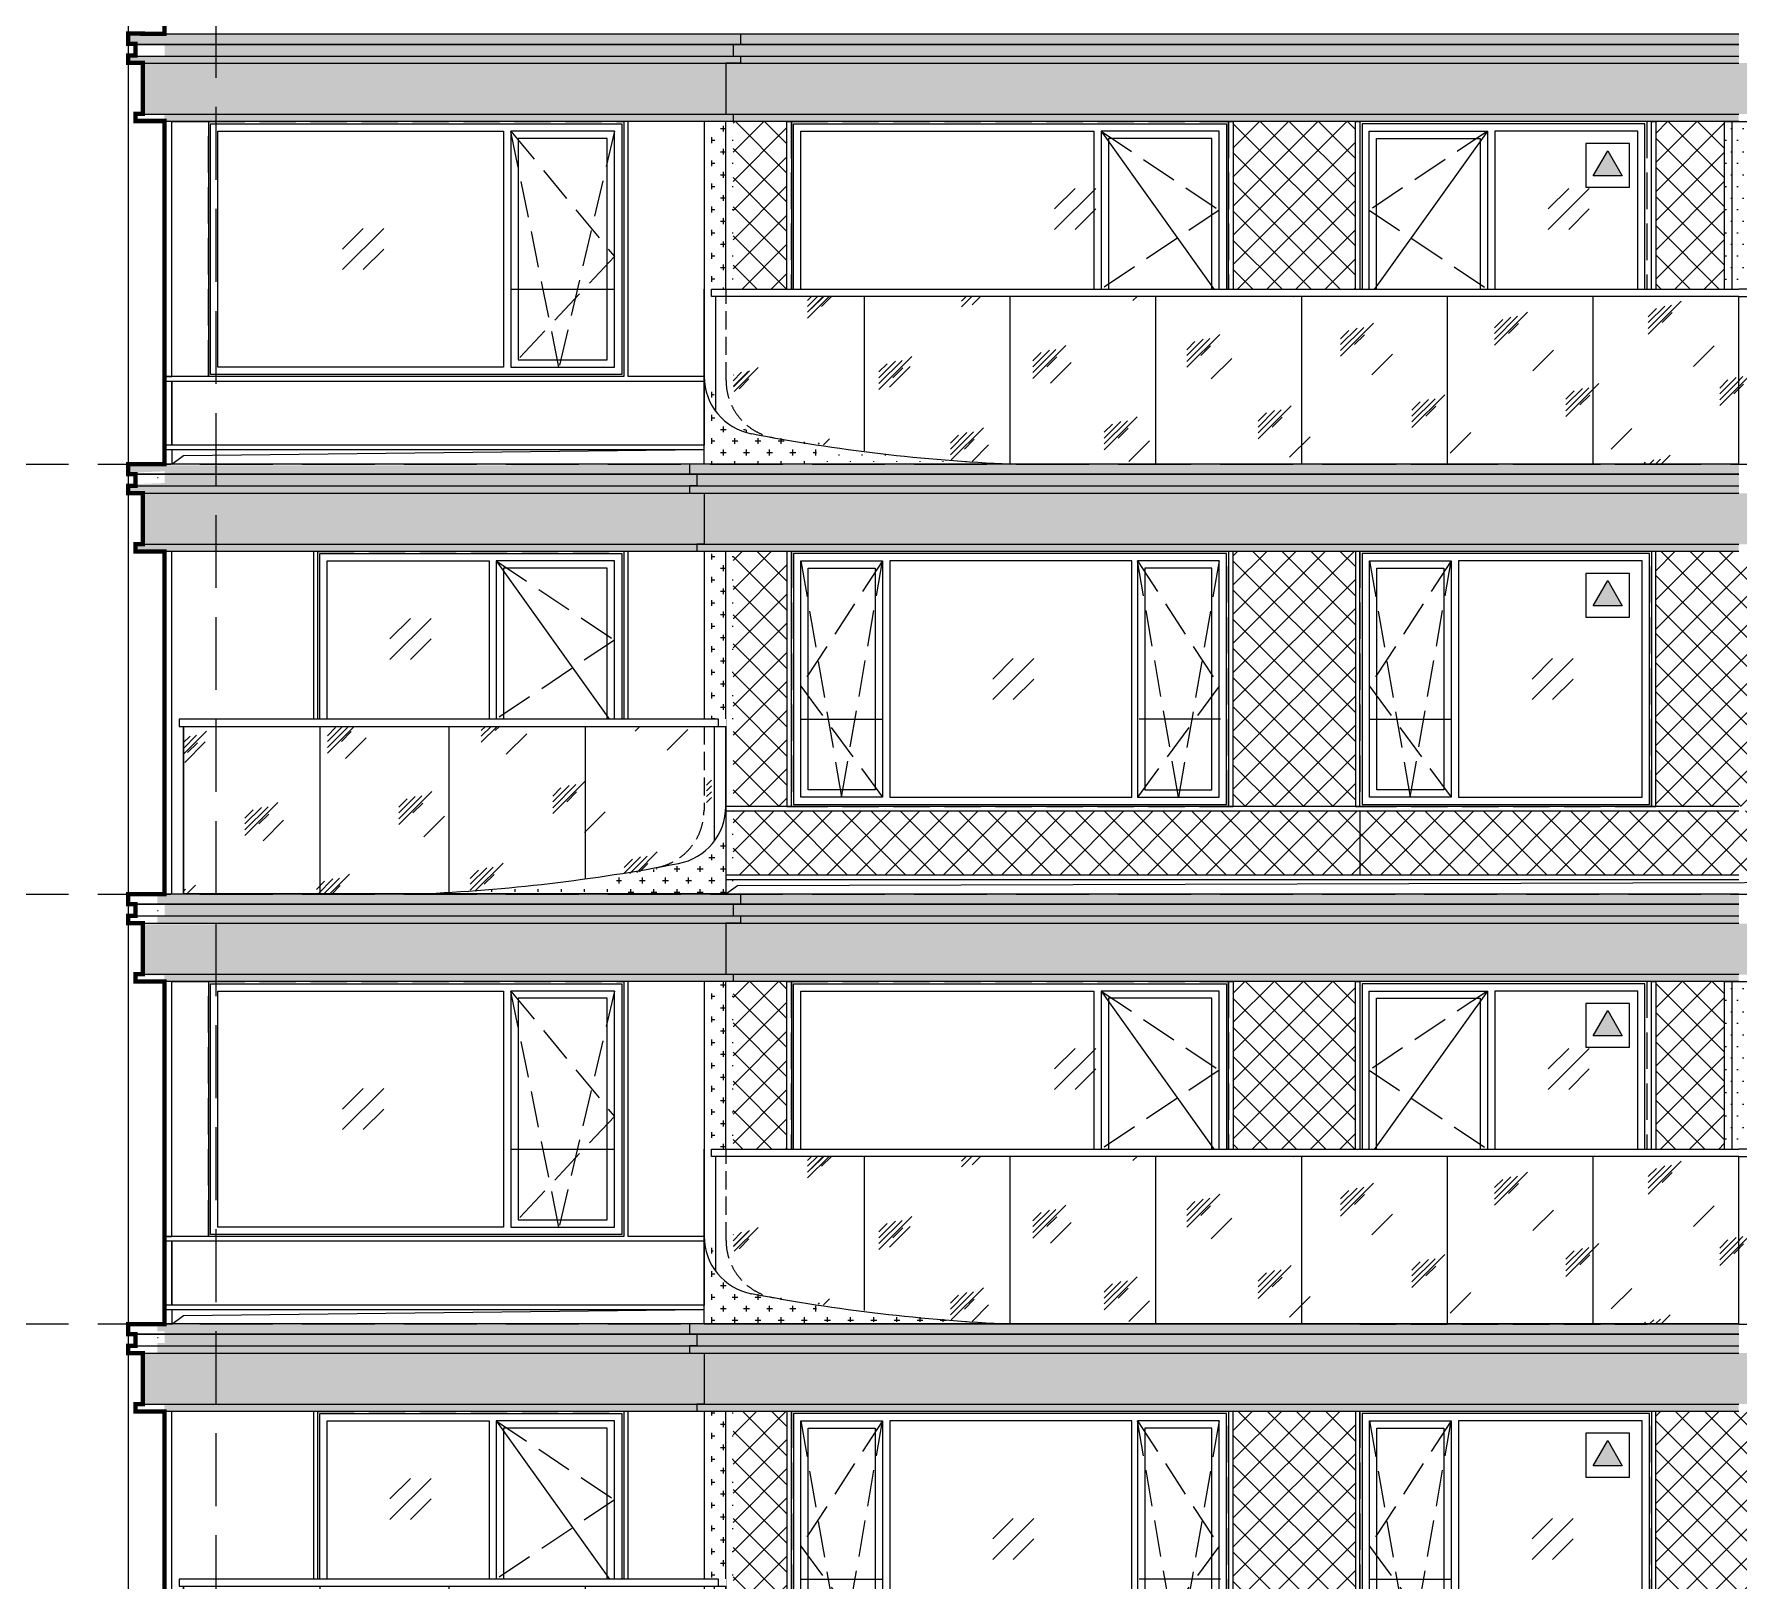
# Model space of a CAD drawing. Extents: x 646072 to 1012572, y -46617 to 16093.
# Drawn here: x 661474 to 673169, y -25515 to -14902 of the extents above; entities that cross this region are included whole.
import ezdxf

# ---------------------------------------------------------------- set-up
doc = ezdxf.new("R2010")
doc.units = 0
doc.header["$LTSCALE"] = 1000
doc.header["$MEASUREMENT"] = 0
for name, pattern in [('3#楼-HZS$0$3#楼-HZS$0$__DASH', [0.35, 0.25, -0.1]), ('3#楼-HZS$0$3#楼-HZS$0$DASH', [0.35, 0.25, -0.1]), ('3#楼-HZS$0$DASH', [0.35, 0.25, -0.1]), ('3#楼-HZS$0$DOTE', [2.42, 2, -0.2, 0.02, -0.2])]:
    doc.linetypes.add(name, pattern=pattern)
for name, color, linetype in [('3#楼-HZS$0$3#楼-HZS$0$00-立面灰色金属看线', 252, 'Continuous'), ('3#楼-HZS$0$3#楼-HZS$0$00-立面米色看线', 31, 'Continuous'), ('3#楼-HZS$0$3#楼-HZS$0$00-立面银灰色线脚', 254, 'Continuous'), ('3#楼-HZS$0$3#楼-HZS$0$A-ANNO-SYMB', 3, 'Continuous'), ('3#楼-HZS$0$3#楼-HZS$0$DOTE', 1, '3#楼-HZS$0$DOTE'), ('3#楼-HZS$0$3#楼-HZS$0$ELEV-WIND', 4, 'Continuous'), ('3#楼-HZS$0$3#楼-HZS$0$RAIL', 163, 'Continuous'), ('3#楼-HZS$0$3#楼-HZS$0$WINDOW', 4, 'Continuous'), ('3#楼-HZS$0$3#楼-HZS$0$填充-浅黄色铝板', 30, 'Continuous'), ('3#楼-HZS$0$3#楼-HZS$0$填充-玻璃', 150, 'Continuous'), ('3#楼-HZS$0$3#楼-HZS$0$填充-背板玻璃', 151, 'Continuous'), ('3#楼-HZS$0$3#楼-HZS$0$填充-银白色铝板', 115, 'Continuous'), ('3#楼-HZS$0$3#楼-HZS$0$轮廓', 255, 'Continuous')]:
    doc.layers.add(name, color=color, linetype=linetype)
pattern_1 = [(0, (-5409.44, -58333.215), (79.375, 79.375), [39.6875, -119.0625]), (90, (-5389.6, -58353.06), (-79.375, 79.375), [39.6875, -119.0625])]
pattern_2 = [(45, (-5318.23, -99899.73), (-100.0001, 100.0001), []), (135, (-5318.23, -99899.73), (-100.0001, -100.0001), [])]

# ---------------------------------------------------------------- blocks, each defined once
blk = doc.blocks.new('3#楼-HZS$0$3#楼-HZS$0$adf6h1d+f0j')
at = {"layer": '3#楼-HZS$0$3#楼-HZS$0$ELEV-WIND', "color": 8, "linetype": '3#楼-HZS$0$3#楼-HZS$0$__DASH'}
blk.add_lwpolyline([(61279, -24578), (63250, -24578), (63250, -26928), (61279, -26928)], close=True, dxfattribs=at)
at = {"layer": '3#楼-HZS$0$3#楼-HZS$0$ELEV-WIND'}
for points in [[(61294, -24593), (63235, -24593), (63235, -26913), (61294, -26913)], [(61344, -24643), (62325, -24643), (62325, -26863), (61344, -26863)], [(63185, -24643), (62375, -24643), (62375, -26863), (63185, -26863)], [(63135, -24693), (62425, -24693), (62425, -26813), (63135, -26813)]]:
    blk.add_lwpolyline(points, close=True, dxfattribs=at)
at = {"layer": '3#楼-HZS$0$3#楼-HZS$0$ELEV-WIND', "color": 8}
blk.add_lwpolyline([(62375, -24643), (63185, -25778), (62375, -26863)], dxfattribs=at)
at = {"layer": '3#楼-HZS$0$3#楼-HZS$0$ELEV-WIND', "color": 8, "linetype": '3#楼-HZS$0$DASH'}
blk.add_lwpolyline([(62375, -24643), (63185, -25186), (62375, -25728)], dxfattribs=at)
blk = doc.blocks.new('3#楼-HZS$0$3#楼-HZS$0$asde5f0s4d+9hj0')
at = {"layer": '3#楼-HZS$0$3#楼-HZS$0$ELEV-WIND', "color": 8, "linetype": '3#楼-HZS$0$3#楼-HZS$0$__DASH'}
blk.add_lwpolyline([(63250, -24578), (60250, -24578), (60250, -26928), (63250, -26928)], close=True, dxfattribs=at)
at = {"layer": '3#楼-HZS$0$3#楼-HZS$0$ELEV-WIND'}
for points in [[(63235, -24593), (60265, -24593), (60265, -26913), (63235, -26913)], [(60315, -24643), (61125, -24643), (61125, -26863), (60315, -26863)], [(63185, -24643), (61175, -24643), (61175, -26863), (63185, -26863)], [(60365, -24693), (61075, -24693), (61075, -26813), (60365, -26813)]]:
    blk.add_lwpolyline(points, close=True, dxfattribs=at)
at = {"layer": '3#楼-HZS$0$3#楼-HZS$0$ELEV-WIND', "color": 8}
blk.add_lwpolyline([(61125, -24643), (60315, -25778), (61125, -26863)], dxfattribs=at)
at = {"layer": '3#楼-HZS$0$3#楼-HZS$0$ELEV-WIND', "color": 8, "linetype": '3#楼-HZS$0$DASH'}
blk.add_lwpolyline([(61125, -24643), (60315, -25186), (61125, -25728)], dxfattribs=at)
blk = doc.blocks.new('3#楼-HZS$0$3#楼-HZS$0$dfg56h4f+g9h0k7')
at = {"layer": '3#楼-HZS$0$3#楼-HZS$0$RAIL'}
blk.add_lwpolyline([(426648, -363620), (419599, -363620), (419599, -363570), (426648, -363570)], dxfattribs=at)
at = {"layer": '3#楼-HZS$0$3#楼-HZS$0$WINDOW'}
for points in [[(419629, -364409), (419629, -363620)], [(420648, -364678), (420648, -363620)], [(421648, -364770), (421648, -363620)], [(422648, -364770), (422648, -363620)], [(423648, -364770), (423648, -363620)], [(424648, -364770), (424648, -363620)], [(425648, -364770), (425648, -363620)], [(426648, -364770), (426648, -363620)]]:
    blk.add_lwpolyline(points, dxfattribs=at)
blk = doc.blocks.new('3#楼-HZS$0$3#楼-HZS$0$tregfdgdg')
blk.add_wipeout([(55551, -25728), (62651, -25728), (62651, -26928), (55551, -26928)]).dxf.layer = '3#楼-HZS$0$3#楼-HZS$0$RAIL'
at = {"layer": '3#楼-HZS$0$3#楼-HZS$0$00-立面米色看线'}
blk.add_line((55551, -25728), (55551, -26327), dxfattribs=at)
at = {"layer": '3#楼-HZS$0$3#楼-HZS$0$00-立面米色看线', "linetype": '3#楼-HZS$0$3#楼-HZS$0$__DASH', "ltscale": 0.5}
blk.add_line((55701, -26354), (55701, -25728), dxfattribs=at)
at = {"layer": '3#楼-HZS$0$3#楼-HZS$0$00-立面米色看线'}
blk.add_lwpolyline([(62650, -26928), (55551, -26928), (55551, -25728)], dxfattribs=at)
for centre, radius, start, end in [((55951, -26327), 400, 180, 259.1129), ((58188, -14696), 12243, 259.1129, 267.4866)]:
    blk.add_arc(centre, radius, start, end, dxfattribs=at)
at = {"layer": '3#楼-HZS$0$3#楼-HZS$0$00-立面米色看线', "linetype": '3#楼-HZS$0$3#楼-HZS$0$__DASH', "ltscale": 0.5}
blk.add_arc((56101, -26354), 400, 180, 259.8509, dxfattribs=at)
blk.add_blockref('3#楼-HZS$0$3#楼-HZS$0$dfg56h4f+g9h0k7', (-363998, 337842))
blk = doc.blocks.new('3#楼-HZS$0$3#楼-HZS$0$asd+g04ds+9gj0')
at = {"layer": '3#楼-HZS$0$3#楼-HZS$0$ELEV-WIND', "color": 8, "linetype": '3#楼-HZS$0$3#楼-HZS$0$__DASH'}
blk.add_lwpolyline([(73200, -24578), (70350, -24578), (70350, -26328), (73200, -26328)], close=True, dxfattribs=at)
at = {"layer": '3#楼-HZS$0$3#楼-HZS$0$ELEV-WIND'}
for points in [[(73185, -24593), (70365, -24593), (70365, -26313), (73185, -26313)], [(70415, -24643), (71125, -24643), (71125, -26263), (70415, -26263)], [(73135, -24643), (71175, -24643), (71175, -26263), (73135, -26263)], [(70465, -24693), (71075, -24693), (71075, -26213), (70465, -26213)]]:
    blk.add_lwpolyline(points, close=True, dxfattribs=at)
at = {"layer": '3#楼-HZS$0$3#楼-HZS$0$ELEV-WIND', "color": 8, "linetype": '3#楼-HZS$0$3#楼-HZS$0$DASH'}
for points in [[(71125, -24643), (70415, -25503), (71125, -26263)], [(70415, -24643), (70795, -26263), (71125, -24643)]]:
    blk.add_lwpolyline(points, dxfattribs=at)
at = {"layer": '3#楼-HZS$0$3#楼-HZS$0$ELEV-WIND', "color": 8}
blk.add_lwpolyline([(71125, -25728), (70415, -25728)], dxfattribs=at)
blk = doc.blocks.new('3#楼-HZS$0$3#楼-HZS$0$df+gj504f+g90')
at = {"layer": '3#楼-HZS$0$3#楼-HZS$0$00-立面灰色金属看线'}
blk.add_lwpolyline([(383830, -386474), (383830, -386544), (383780, -386544), (383780, -386624), (383830, -386624), (383830, -386674), (383730, -386674), (383730, -387024), (383780, -387024), (383780, -387074)], dxfattribs=at)
for points in [[(379880, -388824), (379930, -388824), (379930, -387074), (379880, -387074)], [(380180, -388824), (379930, -388824), (379930, -387074), (380180, -387074)], [(384149, -389424), (384149, -387074), (384179, -387074), (384179, -389424)], [(387179, -389424), (387179, -387074), (387209, -387074), (387209, -389424)], [(388049, -389424), (388049, -387074), (388079, -387074), (388079, -389424)], [(390080, -389424), (390080, -387074), (390110, -387074), (390110, -389424)], [(379930, -389294), (379880, -389294), (379880, -388854), (379930, -388854)], [(379930, -389424), (379880, -389424), (379880, -389324), (379930, -389324)]]:
    blk.add_lwpolyline(points, close=True, dxfattribs=at)
at = {"layer": '3#楼-HZS$0$3#楼-HZS$0$00-立面米色看线'}
for points in [[(390680, -386474), (379630, -386474), (379630, -386544), (390680, -386544)], [(390680, -386544), (379680, -386544), (379680, -386624), (379630, -386624), (379630, -386674), (379730, -386674), (379730, -387024), (390680, -387024)], [(379680, -386624), (390680, -386624)], [(379730, -386674), (390680, -386674)], [(390680, -387074), (379680, -387074), (379680, -387024), (390680, -387024)]]:
    blk.add_lwpolyline(points, dxfattribs=at)
at = {"layer": '3#楼-HZS$0$3#楼-HZS$0$00-立面银灰色线脚'}
blk.add_lwpolyline([(390580, -387074), (390780, -387074), (390780, -389424), (390580, -389424)], close=True, dxfattribs=at)
blk.add_lwpolyline([(390630, -387074), (390630, -389424)], dxfattribs=at)
at = {"layer": '3#楼-HZS$0$3#楼-HZS$0$00-立面灰色金属看线', "xscale": -1}
for name, p in [('3#楼-HZS$0$3#楼-HZS$0$asd+g04ds+9gj0', (453380, -362496)), ('3#楼-HZS$0$3#楼-HZS$0$asde5f0s4d+9hj0', (447429, -362496)), ('3#楼-HZS$0$3#楼-HZS$0$adf6h1d+f0j', (451329, -362496))]:
    blk.add_blockref(name, p, dxfattribs=at)
at = {"layer": '3#楼-HZS$0$3#楼-HZS$0$RAIL'}
blk.add_blockref('3#楼-HZS$0$3#楼-HZS$0$tregfdgdg', (328030, -362496), dxfattribs=at)
at = {"layer": '3#楼-HZS$0$3#楼-HZS$0$00-立面灰色金属看线'}
for points in [[(383060, -387074), (383030, -387074), (383030, -388824), (379880, -388824), (379880, -388854), (383580, -388854), (383580, -388824), (383060, -388824)], [(379930, -388854), (383580, -388854), (383580, -389294), (379930, -389294)], [(383580, -389294), (379880, -389294), (379880, -389324), (383580, -389324)]]:
    blk.add_lwpolyline(points, close=True, dxfattribs=at)
blk.add_lwpolyline([(379930, -389424), (380009, -389365), (383580, -389324)], dxfattribs=at)
at = {"layer": '3#楼-HZS$0$3#楼-HZS$0$00-立面米色看线'}
blk.add_lwpolyline([(383730, -388224), (383730, -387074), (383580, -387074), (383580, -388224)], dxfattribs=at)
at = {"layer": '3#楼-HZS$0$3#楼-HZS$0$RAIL', "xscale": -1}
blk.add_blockref('3#楼-HZS$0$3#楼-HZS$0$tregfdgdg', (453330, -362496), dxfattribs=at)
blk = doc.blocks.new('3#楼-HZS$0$3#楼-HZS$0$ef6dsf+0hj')
at = {"layer": '3#楼-HZS$0$3#楼-HZS$0$ELEV-WIND', "color": 8, "linetype": '3#楼-HZS$0$3#楼-HZS$0$__DASH'}
blk.add_lwpolyline([(41500, -36879), (44500, -36879), (44500, -38629), (41500, -38629)], close=True, dxfattribs=at)
at = {"layer": '3#楼-HZS$0$3#楼-HZS$0$ELEV-WIND'}
for points in [[(41515, -36894), (44485, -36894), (44485, -38614), (41515, -38614)], [(41565, -36944), (42125, -36944), (42125, -38564), (41565, -38564)], [(42165, -36944), (43825, -36944), (43825, -38564), (42165, -38564)], [(44435, -36944), (43875, -36944), (43875, -38564), (44435, -38564)], [(41615, -36994), (42075, -36994), (42075, -38514), (41615, -38514)], [(44385, -36994), (43925, -36994), (43925, -38514), (44385, -38514)]]:
    blk.add_lwpolyline(points, close=True, dxfattribs=at)
at = {"layer": '3#楼-HZS$0$3#楼-HZS$0$ELEV-WIND', "color": 8, "linetype": '3#楼-HZS$0$3#楼-HZS$0$DASH'}
for points in [[(42125, -36944), (41565, -37804), (42125, -38564)], [(41565, -36944), (41845, -38564), (42125, -36944)], [(43875, -36944), (44435, -37804), (43875, -38564)], [(44435, -36944), (44155, -38564), (43875, -36944)]]:
    blk.add_lwpolyline(points, dxfattribs=at)
at = {"layer": '3#楼-HZS$0$3#楼-HZS$0$ELEV-WIND', "color": 8}
for points in [[(41555, -38029), (42115, -38029)], [(44435, -38029), (43875, -38029)]]:
    blk.add_lwpolyline(points, dxfattribs=at)
blk = doc.blocks.new('3#楼-HZS$0$3#楼-HZS$0$111+108osccw')
at = {"layer": '3#楼-HZS$0$3#楼-HZS$0$ELEV-WIND', "color": 8, "linetype": '3#楼-HZS$0$3#楼-HZS$0$__DASH'}
blk.add_lwpolyline([(38500, -36879), (40500, -36879), (40500, -38629), (38500, -38629)], close=True, dxfattribs=at)
at = {"layer": '3#楼-HZS$0$3#楼-HZS$0$ELEV-WIND'}
for points in [[(38515, -36894), (40485, -36894), (40485, -38614), (38515, -38614)], [(38565, -36944), (39825, -36944), (39825, -38564), (38565, -38564)], [(40435, -36944), (39875, -36944), (39875, -38564), (40435, -38564)], [(40385, -36994), (39925, -36994), (39925, -38514), (40385, -38514)]]:
    blk.add_lwpolyline(points, close=True, dxfattribs=at)
at = {"layer": '3#楼-HZS$0$3#楼-HZS$0$ELEV-WIND', "color": 8, "linetype": '3#楼-HZS$0$3#楼-HZS$0$DASH'}
for points in [[(39875, -36944), (40435, -37804), (39875, -38564)], [(40435, -36944), (40155, -38564), (39875, -36944)]]:
    blk.add_lwpolyline(points, dxfattribs=at)
at = {"layer": '3#楼-HZS$0$3#楼-HZS$0$ELEV-WIND', "color": 8}
blk.add_lwpolyline([(40435, -38029), (39875, -38029)], dxfattribs=at)
blk = doc.blocks.new('3#楼-HZS$0$3#楼-HZS$0$dfj50fg+k')
blk.add_wipeout([(378899, -143402), (378929, -143402), (378929, -144552), (382649, -144552), (382649, -143352), (378899, -143352)]).dxf.layer = '3#楼-HZS$0$3#楼-HZS$0$A-ANNO-SYMB'
at = {"layer": '3#楼-HZS$0$3#楼-HZS$0$00-立面灰色金属看线'}
blk.add_lwpolyline([(378929, -143402), (382649, -143402), (382649, -144552), (378929, -144552)], close=True, dxfattribs=at)
at = {"layer": '3#楼-HZS$0$3#楼-HZS$0$00-立面米色看线', "linetype": '3#楼-HZS$0$3#楼-HZS$0$__DASH', "ltscale": 0.5}
blk.add_line((382499, -143402), (382499, -143978), dxfattribs=at)
at = {"layer": '3#楼-HZS$0$3#楼-HZS$0$00-立面米色看线'}
blk.add_line((382649, -143978), (382649, -143402), dxfattribs=at)
blk.add_lwpolyline([(382649, -143402), (382649, -144552), (380549, -144552)], dxfattribs=at)
for centre, radius, start, end in [((382249, -143950), 400, 280.8871, 0), ((380012, -132320), 12243, 272.5134, 280.8871)]:
    blk.add_arc(centre, radius, start, end, dxfattribs=at)
at = {"layer": '3#楼-HZS$0$3#楼-HZS$0$00-立面米色看线', "linetype": '3#楼-HZS$0$3#楼-HZS$0$__DASH', "ltscale": 0.5}
blk.add_arc((382099, -143978), 400, 280.1491, 0, dxfattribs=at)
at = {"layer": '3#楼-HZS$0$3#楼-HZS$0$RAIL'}
blk.add_lwpolyline([(382599, -143352), (378899, -143352), (378899, -143402), (382599, -143402)], close=True, dxfattribs=at)
at = {"layer": '3#楼-HZS$0$3#楼-HZS$0$WINDOW'}
for points in [[(378929, -143402), (378929, -144552)], [(379864, -143402), (379864, -144552)], [(380749, -143402), (380749, -144541)], [(381684, -143402), (381684, -144449)], [(382569, -143402), (382569, -144190)]]:
    blk.add_lwpolyline(points, dxfattribs=at)
blk = doc.blocks.new('3#楼-HZS$0$3#楼-HZS$0$FSD+5G04D+F970K')
at = {"layer": '3#楼-HZS$0$3#楼-HZS$0$ELEV-WIND', "color": 8, "linetype": '3#楼-HZS$0$3#楼-HZS$0$__DASH'}
blk.add_lwpolyline([(72399.829745, -27578.003346), (70300, -27578.003346), (70300, -29928.003346), (72399.829745, -29928.003346)], close=True, dxfattribs=at)
at = {"layer": '3#楼-HZS$0$3#楼-HZS$0$ELEV-WIND'}
for points in [[(72384.829745, -27593.003346), (70315, -27593.003346), (70315, -29913.003346), (72384.829745, -29913.003346)], [(70365, -27643.003346), (71175, -27643.003346), (71175, -29863.003346), (70365, -29863.003346)], [(70415, -27693.003346), (71125, -27693.003346), (71125, -29813.003346), (70415, -29813.003346)], [(72334.829745, -27643.003346), (71225, -27643.003346), (71225, -29863.003346), (72334.829745, -29863.003346)]]:
    blk.add_lwpolyline(points, close=True, dxfattribs=at)
at = {"layer": '3#楼-HZS$0$3#楼-HZS$0$ELEV-WIND', "color": 8}
blk.add_lwpolyline([(71175, -27643.003346), (70365, -28778.003346), (71175, -29863.003346)], dxfattribs=at)
at = {"layer": '3#楼-HZS$0$3#楼-HZS$0$ELEV-WIND', "color": 8, "linetype": '3#楼-HZS$0$DASH'}
blk.add_lwpolyline([(71175, -27643.003346), (70365, -28185.503346), (71175, -28728.003346)], dxfattribs=at)
blk = doc.blocks.new('3#楼-HZS$0$3#楼-HZS$0$dfj54+gf90l7')
at = {"layer": '3#楼-HZS$0$3#楼-HZS$0$00-立面灰色金属看线'}
for points in [[(383480, -379581), (383480, -379651), (383530, -379651), (383530, -379731), (383480, -379731), (383480, -379781), (383580, -379781), (383580, -380131), (383530, -380131), (383530, -380181)], [(390680, -381931), (383730, -381931), (383730, -381961), (390680, -381961)], [(390680, -382401), (383730, -382401), (383730, -382431), (390680, -382431)]]:
    blk.add_lwpolyline(points, dxfattribs=at)
for points in [[(379880, -382531), (379930, -382531), (379930, -380181), (379880, -380181)], [(380930, -380181), (380900, -380181), (380900, -382531), (380930, -382531)], [(383060, -380181), (383030, -380181), (383030, -382531), (383060, -382531)], [(384179, -380181), (384149, -380181), (384149, -381931), (384179, -381931)], [(387209, -380181), (387179, -380181), (387179, -381931), (387209, -381931)], [(388080, -380181), (388050, -380181), (388050, -381931), (388080, -381931)], [(390110, -380181), (390080, -380181), (390080, -381931), (390110, -381931)]]:
    blk.add_lwpolyline(points, close=True, dxfattribs=at)
at = {"layer": '3#楼-HZS$0$3#楼-HZS$0$00-立面米色看线'}
for points in [[(390680, -379581), (379630, -379581), (379630, -379651), (390680, -379651)], [(390680, -379651), (379680, -379651), (379680, -379731), (379630, -379731), (379630, -379781), (379730, -379781), (379730, -380131), (390680, -380131)], [(379680, -379731), (390680, -379731)], [(379730, -379781), (390680, -379781)], [(390680, -380181), (379680, -380181), (379680, -380131), (390680, -380131)], [(383730, -381381), (383730, -380181), (383580, -380181), (383580, -381331)]]:
    blk.add_lwpolyline(points, dxfattribs=at)
at = {"layer": '3#楼-HZS$0$3#楼-HZS$0$WINDOW'}
blk.add_lwpolyline([(388080, -381961), (388080, -382401)], dxfattribs=at)
at = {"layer": '3#楼-HZS$0$3#楼-HZS$0$00-立面灰色金属看线', "extrusion": (0, 0, -1), "zscale": -1}
blk.add_blockref('3#楼-HZS$0$3#楼-HZS$0$FSD+5G04D+F970K', (-453330, -352603), dxfattribs=at)
at = {"layer": '3#楼-HZS$0$3#楼-HZS$0$A-ANNO-SYMB', "xscale": -1}
for name, p in [('3#楼-HZS$0$3#楼-HZS$0$ef6dsf+0hj', (428679, -343302)), ('3#楼-HZS$0$3#楼-HZS$0$111+108osccw', (428580, -343302))]:
    blk.add_blockref(name, p, dxfattribs=at)
blk.add_blockref('3#楼-HZS$0$3#楼-HZS$0$dfj50fg+k', (1081, -237979))
at = {"layer": '3#楼-HZS$0$3#楼-HZS$0$00-立面灰色金属看线'}
blk.add_lwpolyline([(383730, -382531), (383809, -382473), (397629, -382431)], dxfattribs=at)
blk = doc.blocks.new('3#楼-HZS$0$3#楼-HZS$0$d+ff+g89+0k4')
blk.add_wipeout([(387074, -372010), (387034, -371828), (386964, -371627), (386772, -371345), (386557, -371146), (386251, -370979), (385972, -370907), (385787, -370894), (365638, -370894), (365638, -371294), (385787, -371294), (385939, -371307), (386099, -371349), (386244, -371419), (386382, -371519), (386478, -371617), (386626, -371869), (386687, -372194), (386687, -393644), (386683, -393692), (386669, -393742), (386650, -393788), (386616, -393838), (386560, -393889), (386489, -393926), (386408, -393944), (365888, -393944), (365888, -394344), (386374, -394344), (386538, -394327), (386690, -394275), (386830, -394186), (386943, -394069), (387019, -393944), (387071, -393791), (387087, -393644), (387087, -372305), (387087, -372194)]).translate(0, 0, 0)
at = {"layer": '3#楼-HZS$0$3#楼-HZS$0$00-立面米色看线', "color": 251}
blk.add_line((365888, -378541, 0), (365888, -402894, 0), dxfattribs=at)
blk = doc.blocks.new('3#楼-HZS$0$3#楼-HZS$0$D+FJ04F+G970K')
at = {"layer": '3#楼-HZS$0$3#楼-HZS$0$轮廓', "const_width": 30, "elevation": 0}
blk.add_lwpolyline([(197901, -58316), (197901, -55966), (197701, -55966), (197701, -55916), (197751, -55916), (197751, -55566), (197651, -55566), (197651, -55516), (197701, -55516), (197701, -55436), (197651, -55436), (197651, -55366), (197901, -55366), (197901, -53016), (197701, -53016), (197701, -52966), (197751, -52966), (197751, -52616), (197651, -52616), (197651, -52566), (197701, -52566), (197701, -52486), (197651, -52486), (197651, -52416), (197901, -52416), (197901, -50066), (197701, -50066), (197701, -50016), (197751, -50016), (197751, -49666), (197651, -49666), (197651, -49616), (197701, -49616), (197701, -49536), (197651, -49536), (197651, -49466), (197901, -49466), (197901, -47112), (197701, -47112), (197701, -47062), (197751, -47062), (197751, -46712), (197651, -46712), (197651, -46662), (197701, -46662), (197701, -46582), (197651, -46582), (197651, -46512), (197901, -46514), (197901, -44168)], dxfattribs=at)
blk = doc.blocks.new('3#楼-HZS$0$3#楼-HZS$0$d+gfsh5d+f8hj')
at = {"color": 8, "elevation": 0}
for points in [[(725854, -18312), (725713, -18453)], [(725996, -18312), (725713, -18594)], [(729240, -18312), (729098, -18453)], [(729381, -18312), (729098, -18594)], [(725996, -18453), (725854, -18594)], [(729381, -18453), (729240, -18594)], [(721294, -21262), (721153, -21403)], [(721436, -21262), (721153, -21544)], [(721436, -21403), (721294, -21544)], [(725854, -24212), (725713, -24353)], [(725996, -24212), (725713, -24494)], [(729240, -24212), (729098, -24353)], [(729381, -24212), (729098, -24494)], [(725996, -24353), (725854, -24494)], [(729381, -24353), (729240, -24494)], [(721294, -27162), (721153, -27303)], [(721436, -27162), (721153, -27444)], [(721436, -27303), (721294, -27444)]]:
    blk.add_lwpolyline(points, dxfattribs=at)
at = {"color": 8}
for points in [[(720969, -18587), (720828, -18728)], [(721111, -18587), (720828, -18869)], [(721111, -18728), (720969, -18869)], [(725429, -21537), (725288, -21678)], [(725571, -21537), (725288, -21819)], [(729129, -21537), (728988, -21678)], [(729271, -21537), (728988, -21819)], [(725571, -21678), (725429, -21819)], [(729271, -21678), (729129, -21819)], [(720969, -24487), (720828, -24628)], [(721111, -24487), (720828, -24769)], [(721111, -24628), (720969, -24769)], [(725429, -27437), (725288, -27578)], [(725571, -27437), (725288, -27719)], [(729129, -27437), (728988, -27578)], [(729271, -27437), (728988, -27719)], [(725571, -27578), (725429, -27719)], [(729271, -27578), (729129, -27719)]]:
    blk.add_lwpolyline(points, dxfattribs=at)
blk = doc.blocks.new('3#楼-HZS$0$3#楼-HZS$0$d+fh0j4+gf0l')
at = {"layer": '3#楼-HZS$0$3#楼-HZS$0$填充-浅黄色铝板'}
h = blk.add_hatch(dxfattribs=at)
h.set_pattern_fill('CROSS', color=256, scale=50)
h.set_pattern_definition([(0, (-5418.23, -102849.73), (79.375, 79.375), [39.6875, -119.0625]), (90, (-5398.39, -102869.57), (-79.375, 79.375), [39.6875, -119.0625])])
h.paths.add_polyline_path([(511753, 10770), (522803, 10767), (522803, 10967), (511753, 10967), (511753, 10897), (512003, 10897), (512003, 10817), (511753, 10820)])
h = blk.add_hatch(dxfattribs=at)
h.set_pattern_fill('CROSS', color=256, scale=50)
h.set_pattern_definition(pattern_1)
h.paths.add_polyline_path([(512002, 10367), (522802, 10367), (522802, 10417), (512002, 10417)])
h = blk.add_hatch(dxfattribs=at)
h.set_pattern_fill('CROSS', color=256, scale=50)
h.set_pattern_definition(pattern_1)
h.paths.add_polyline_path([(515903, 10367), (515753, 10367), (515753, 9217), (515903, 9217)])
h = blk.add_hatch(dxfattribs=at)
h.set_pattern_fill('CROSS', color=256, scale=50)
h.set_pattern_definition(pattern_1)
h.paths.add_polyline_path([(515753, 8619, 0.359593), (516078, 8226, 0.008212), (516474, 8156), (516474, 8017), (515753, 8017)])
h.paths.add_polyline_path([(516519, 8149, 0.001033), (516569, 8142), (516569, 8082), (517021, 8082, 0.011475), (517581, 8032), (516519, 8032)])
h = blk.add_hatch(dxfattribs=at)
h.set_pattern_fill('CROSS', color=256, scale=50)
h.set_pattern_definition([(0, (-5418.23, -105799.73), (79.375, 79.375), [39.6875, -119.0625]), (90, (-5398.39, -105819.57), (-79.375, 79.375), [39.6875, -119.0625])])
h.paths.add_polyline_path([(511753, 7807), (522803, 7817), (522803, 8017), (511753, 8007), (511753, 7957), (512003, 7967), (512003, 7887), (511753, 7877)])
h = blk.add_hatch(dxfattribs=at)
h.set_pattern_fill('CROSS', color=252, scale=50)
h.set_pattern_definition([(0, (-5418.23, -90969.72), (79.375, 79.375), [39.6875, -119.0625]), (90, (-5398.39, -90989.56), (-79.375, 79.375), [39.6875, -119.0625])])
h.paths.add_polyline_path([(512003, 7967), (511953, 7967), (511953, 7887), (512003, 7887)])
h = blk.add_hatch(dxfattribs=at)
h.set_pattern_fill('CROSS', color=256, scale=50)
h.set_pattern_definition(pattern_1)
h.paths.add_polyline_path([(511803, 7417), (522802, 7417), (522802, 7467), (511803, 7467)])
h = blk.add_hatch(dxfattribs=at)
h.set_pattern_fill('CROSS', color=256, scale=50)
h.set_pattern_definition(pattern_1)
h.paths.add_polyline_path([(515753, 7417), (515903, 7417), (515903, 6267), (515753, 6267)])
h = blk.add_hatch(dxfattribs=at)
h.set_pattern_fill('CROSS', color=256, scale=50)
h.set_pattern_definition(pattern_1)
h.paths.add_polyline_path([(515903, 5669, -0.359593), (515579, 5276, -0.008212), (515182, 5206), (515182, 5067), (515903, 5067)])
h.paths.add_polyline_path([(515137, 5199, -0.001033), (515087, 5192), (515087, 5132), (514635, 5132, -0.011475), (514075, 5082), (515137, 5082)])
h = blk.add_hatch(dxfattribs=at)
h.set_pattern_fill('CROSS', color=256, scale=50)
h.set_pattern_definition([(0, (-5418.23, -108749.73), (79.375, 79.375), [39.6875, -119.0625]), (90, (-5398.39, -108769.57), (-79.375, 79.375), [39.6875, -119.0625])])
h.paths.add_polyline_path([(511953, 4867), (522803, 4867), (522803, 5067), (511953, 5067), (511953, 4997), (512003, 4997), (512003, 4917), (511953, 4917)])
h = blk.add_hatch(dxfattribs=at)
h.set_pattern_fill('CROSS', color=252, scale=50)
h.set_pattern_definition([(0, (-5418.23, -93939.72), (79.375, 79.375), [39.6875, -119.0625]), (90, (-5398.39, -93959.56), (-79.375, 79.375), [39.6875, -119.0625])])
h.paths.add_polyline_path([(512003, 4997), (511953, 4997), (511953, 4917), (512003, 4917)])
h = blk.add_hatch(dxfattribs=at)
h.set_pattern_fill('CROSS', color=256, scale=50)
h.set_pattern_definition(pattern_1)
h.paths.add_polyline_path([(512002, 4467), (522802, 4467), (522802, 4517), (512002, 4517)])
h = blk.add_hatch(dxfattribs=at)
h.set_pattern_fill('CROSS', color=256, scale=50)
h.set_pattern_definition(pattern_1)
h.paths.add_polyline_path([(515903, 4467), (515753, 4467), (515753, 3317), (515903, 3317)])
h = blk.add_hatch(dxfattribs=at)
h.set_pattern_fill('CROSS', color=256, scale=50)
h.set_pattern_definition(pattern_1)
h.paths.add_polyline_path([(515753, 2719, 0.359593), (516078, 2326, 0.008212), (516474, 2256), (516474, 2117), (515753, 2117)])
h.paths.add_polyline_path([(516519, 2249, 0.001033), (516569, 2242), (516569, 2182), (517021, 2182, 0.011475), (517581, 2132), (516519, 2132)])
h = blk.add_hatch(dxfattribs=at)
h.set_pattern_fill('CROSS', color=256, scale=50)
h.set_pattern_definition([(0, (-5418.23, -111699.73), (79.375, 79.375), [39.6875, -119.0625]), (90, (-5398.39, -111719.57), (-79.375, 79.375), [39.6875, -119.0625])])
h.paths.add_polyline_path([(511953, 1917), (522803, 1917), (522803, 2117), (511953, 2117), (511953, 2067), (512003, 2067), (512003, 1987), (511953, 1987)])
h = blk.add_hatch(dxfattribs=at)
h.set_pattern_fill('CROSS', color=252, scale=50)
h.set_pattern_definition([(0, (-5418.23, -96869.72), (79.375, 79.375), [39.6875, -119.0625]), (90, (-5398.39, -96889.56), (-79.375, 79.375), [39.6875, -119.0625])])
h.paths.add_polyline_path([(512003, 2067), (511953, 2067), (511953, 1987), (512003, 1987)])
h = blk.add_hatch(dxfattribs=at)
h.set_pattern_fill('CROSS', color=256, scale=50)
h.set_pattern_definition([(0, (-5418.23, -99899.73), (79.375, 79.375), [39.6875, -119.0625]), (90, (-5398.39, -99919.57), (-79.375, 79.375), [39.6875, -119.0625])])
h.paths.add_polyline_path([(512002, 1517), (522802, 1517), (522802, 1567), (512002, 1567)])
h = blk.add_hatch(dxfattribs=at)
h.set_pattern_fill('CROSS', color=256, scale=50)
h.set_pattern_definition(pattern_1)
h.paths.add_polyline_path([(515753, 1517), (515903, 1517), (515903, 367), (515753, 367)])
h = blk.add_hatch(dxfattribs=at)
h.set_pattern_fill('CROSS', color=256, scale=50)
h.set_pattern_definition([(0, (289049.556, -113671.98), (79.375, 79.375), [39.6875, -119.0625]), (90, (289069.4, -113691.825), (-79.375, 79.375), [39.6875, -119.0625])])
edge = h.paths.add_edge_path(flags=17)
edge.add_line((532633, 367), (532553, 367))
edge.add_line((532553, 367), (532553, -533))
edge.add_arc((532253, -533), 300, 270, 360, ccw=False)
edge.add_line((532253, -833), (511753, -833))
edge.add_line((511753, -833), (511753, -913))
edge.add_line((511753, -913), (532253, -913))
edge.add_arc((532253, -533), 380, 270, 360)
edge.add_line((532633, -533), (532633, 367))
edge = h.paths.add_edge_path(flags=17)
edge.add_line((532873, 367), (532633, 367))
edge.add_line((532633, 367), (532633, -533))
edge.add_arc((532253, -533), 380, 270, 360, ccw=False)
edge.add_line((532253, -913), (511853, -913))
edge.add_line((511853, -913), (511853, -1153))
edge.add_line((511853, -1153), (532253, -1153))
edge.add_arc((532253, -533), 620, 270, 360)
edge.add_line((532873, -533), (532873, 367))
edge = h.paths.add_edge_path()
edge.add_line((532953, 367), (532873, 367))
edge.add_line((532873, 367), (532873, -533))
edge.add_arc((532253, -533), 620, 270, 360, ccw=False)
edge.add_line((532253, -1153), (511753, -1153))
edge.add_line((511753, -1153), (511753, -1233))
edge.add_line((511753, -1233), (532253, -1233))
edge.add_arc((532253, -533), 700, 270, 360)
edge.add_line((532953, -533), (532953, 367))
at = {"layer": '3#楼-HZS$0$3#楼-HZS$0$填充-玻璃'}
h = blk.add_hatch(dxfattribs=at)
h.set_pattern_fill('玻璃1', color=150, scale=100)
h.set_pattern_definition([(45, (-5418.8, -135440.1), (-489.8836, 489.8836), [224, -576]), (45, (-5322.8, -135400.1), (-489.8836, 489.8836), [96, -704]), (45, (-5418.8, -135400.1), (-489.8836, 489.8836), [160, -640]), (45, (-5370.8, -135440.1), (537.4012, -537.4012), [200, -600]), (45, (-5418.8, -135480.1), (-489.8836, 489.8836), [320, -480]), (45, (-5418.8, -135360.1), (-489.8836, 489.8836), [80, -720])])
h.paths.add_polyline_path([(529702, 9167), (522803, 9167), (515903, 9167), (515903, 8591, 0.363234), (516233, 8197, 0.033333), (517853, 8017), (522803, 8017), (527752, 8017, 0.033333), (529372, 8197, 0.363234), (529702, 8591)])
h = blk.add_hatch(dxfattribs=at)
h.set_pattern_fill('玻璃1', color=150, scale=100)
h.set_pattern_definition([(45, (-5418.2, -99859.7), (-489.8836, 489.8836), [224, -576]), (45, (-5322.2, -99819.7), (-489.8836, 489.8836), [96, -704]), (45, (-5418.2, -99819.7), (-489.8836, 489.8836), [160, -640]), (45, (-5370.2, -99859.7), (537.4012, -537.4012), [200, -600]), (45, (-5418.2, -99899.7), (-489.8836, 489.8836), [320, -480]), (45, (-5418.2, -99779.7), (-489.8836, 489.8836), [80, -720])])
h.paths.add_polyline_path([(513068, 6217), (512133, 6217), (512133, 5067), (513068, 5067)])
h.paths.add_polyline_path([(514003, 6217), (513068, 6217), (513068, 5067), (513804, 5067, 0.004084), (514003, 5077)])
h.paths.add_polyline_path([(514939, 6217), (514003, 6217), (514003, 5077, 0.019195), (514939, 5170)])
h.paths.add_polyline_path([(515754, 6217), (514939, 6217), (514939, 5170, 0.010041), (515424, 5247, 0.363234), (515754, 5641)])
h = blk.add_hatch(dxfattribs=at)
h.set_pattern_fill('玻璃1', color=150, scale=100)
h.set_pattern_definition([(45, (-5418.8, -141340.1), (-489.8836, 489.8836), [224, -576]), (45, (-5322.8, -141300.1), (-489.8836, 489.8836), [96, -704]), (45, (-5418.8, -141300.1), (-489.8836, 489.8836), [160, -640]), (45, (-5370.8, -141340.1), (537.4012, -537.4012), [200, -600]), (45, (-5418.8, -141380.1), (-489.8836, 489.8836), [320, -480]), (45, (-5418.8, -141260.1), (-489.8836, 489.8836), [80, -720])])
h.paths.add_polyline_path([(529702, 3267), (522803, 3267), (515903, 3267), (515903, 2691, 0.363234), (516233, 2297, 0.033333), (517853, 2117), (522803, 2117), (527752, 2117, 0.033333), (529372, 2297, 0.363234), (529702, 2691)])
at = {"layer": '3#楼-HZS$0$3#楼-HZS$0$填充-背板玻璃'}
h = blk.add_hatch(dxfattribs=at)
h.set_pattern_fill('多孔材料', color=256, scale=50)
h.set_pattern_definition(pattern_2)
h.paths.add_polyline_path([(516272, 10367), (515903, 10367), (515903, 9217), (516272, 9217)])
h.paths.add_polyline_path([(519332, 10367), (520172, 10367), (520172, 9217), (519332, 9217)])
h.paths.add_polyline_path([(522232, 10367), (522702, 10367), (522702, 9217), (522232, 9217)])
h.paths.add_polyline_path([(522902, 10367), (523372, 10367), (523372, 9217), (522902, 9217)])
h.paths.add_polyline_path([(525432, 10367), (526273, 10367), (526273, 9217), (525432, 9217)])
h.paths.add_polyline_path([(529702, 10367), (529333, 10367), (529333, 9217), (529702, 9217)])
h = blk.add_hatch(dxfattribs=at)
h.set_pattern_fill('多孔材料', color=256, scale=50)
h.set_pattern_definition(pattern_2)
h.paths.add_polyline_path([(515903, 5669), (516272, 5669), (516272, 7417), (515903, 7417)])
h.paths.add_polyline_path([(519332, 7417), (520172, 7417), (520172, 5667), (519332, 5667)])
h.paths.add_polyline_path([(523373, 7417), (522232, 7417), (522232, 5667), (523373, 5667)])
h.paths.add_polyline_path([(526273, 7417), (525433, 7417), (525433, 5667), (526273, 5667)])
h.paths.add_polyline_path([(529702, 5669), (529333, 5669), (529333, 7417), (529702, 7417)])
h.paths.add_polyline_path([(515903, 5637), (529702, 5637), (529702, 5197), (515903, 5197)])
h = blk.add_hatch(dxfattribs=at)
h.set_pattern_fill('多孔材料', color=256, scale=50)
h.set_pattern_definition(pattern_2)
h.paths.add_polyline_path([(516272, 4467), (515903, 4467), (515903, 3317), (516272, 3317)])
h.paths.add_polyline_path([(519332, 4467), (520172, 4467), (520172, 3317), (519332, 3317)])
h.paths.add_polyline_path([(522232, 4467), (522702, 4467), (522702, 3317), (522232, 3317)])
h.paths.add_polyline_path([(522902, 4467), (523372, 4467), (523372, 3317), (522902, 3317)])
h.paths.add_polyline_path([(525432, 4467), (526273, 4467), (526273, 3317), (525432, 3317)])
h.paths.add_polyline_path([(529702, 4467), (529333, 4467), (529333, 3317), (529702, 3317)])
h = blk.add_hatch(dxfattribs=at)
h.set_pattern_fill('多孔材料', color=256, scale=50)
h.set_pattern_definition(pattern_2)
h.paths.add_polyline_path([(515903, -231), (516272, -231), (516272, 1517), (515903, 1517)])
h.paths.add_polyline_path([(519332, 1517), (520172, 1517), (520172, -233), (519332, -233)])
h.paths.add_polyline_path([(523373, 1517), (522232, 1517), (522232, -233), (523373, -233)])
h.paths.add_polyline_path([(526273, 1517), (525433, 1517), (525433, -233), (526273, -233)])
h.paths.add_polyline_path([(529702, -231), (529333, -231), (529333, 1517), (529702, 1517)])
h.paths.add_polyline_path([(515903, -263), (529702, -263), (529702, -703), (515903, -703)])
at = {"layer": '3#楼-HZS$0$3#楼-HZS$0$填充-银白色铝板'}
h = blk.add_hatch(dxfattribs=at)
h.set_pattern_fill('DOTS', color=256, scale=50)
h.set_pattern_definition([(0, (-5418.91, -102849.425), (39.6875, 79.375), [0, -79.375])])
h.paths.add_polyline_path([(532553, 10417), (532553, 10767), (511853, 10771), (511853, 10421)])
h = blk.add_hatch(dxfattribs=at)
h.set_pattern_fill('DOTS', color=256, scale=50)
h.set_pattern_definition([(0, (-5417.89, -105799.72), (39.6875, 79.375), [0, -79.375])])
h.paths.add_polyline_path([(522703, 10367), (522903, 10367), (522903, 9217), (522703, 9217)])
h = blk.add_hatch(dxfattribs=at)
h.set_pattern_fill('DOTS', color=256, scale=50)
h.set_pattern_definition([(0, (-5418.91, -105799.425), (39.6875, 79.375), [0, -79.375])])
h.paths.add_polyline_path([(532553, 7467), (532553, 7817), (511853, 7817), (511853, 7467)])
h = blk.add_hatch(dxfattribs=at)
h.set_pattern_fill('DOTS', color=256, scale=50)
h.set_pattern_definition([(0, (-5418.91, -108749.425), (39.6875, 79.375), [0, -79.375])])
h.paths.add_polyline_path([(532553, 4517), (532553, 4867), (511853, 4860), (511853, 4510)])
h = blk.add_hatch(dxfattribs=at)
h.set_pattern_fill('DOTS', color=256, scale=50)
h.set_pattern_definition([(0, (-5417.89, -111699.72), (39.6875, 79.375), [0, -79.375])])
h.paths.add_polyline_path([(522703, 4467), (522903, 4467), (522903, 3317), (522703, 3317)])
h = blk.add_hatch(dxfattribs=at)
h.set_pattern_fill('DOTS', color=256, scale=50)
h.set_pattern_definition([(0, (-5418.91, -111699.425), (39.6875, 79.375), [0, -79.375])])
h.paths.add_polyline_path([(532553, 1567), (532553, 1917), (511853, 1917), (511853, 1567)])
blk = doc.blocks.new('3#楼-HZS$0$A$C409565B8')
h = blk.add_hatch(color=1)
h.dxf.hatch_style = 1
h.paths.add_polyline_path([(250, 77), (150, 250), (50, 77)])
blk.add_lwpolyline([(0, 300), (300, 300), (300, 0), (0, 0)], close=True)
at = {"color": 1}
blk.add_lwpolyline([(250, 77), (150, 250), (50, 77)], close=True, dxfattribs=at)
blk = doc.blocks.new('*U521')
blk.add_blockref('3#楼-HZS$0$A$C409565B8', (-150, -150))
blk = doc.blocks.new('*U520')
at = {"color": 0, "linetype": 'ByBlock', "lineweight": -2, "transparency": 16777216}
for p in [(0, 11800), (0, 8850), (0, 5900), (0, 2950)]:
    blk.add_blockref('*U521', p, dxfattribs=at)

msp = doc.modelspace()

# ---------------------------------------------------------------- linework, layer by layer
at = {"layer": '3#楼-HZS$0$3#楼-HZS$0$DOTE', "linetype": '3#楼-HZS$0$3#楼-HZS$0$__DASH', "ltscale": 2}
for p, q in [((652810.9, -17851.8), (718310.9, -17851.8)), ((652810.9, -20801.8), (718310.9, -20801.8)), ((652810.9, -23751.8), (718310.9, -23751.8))]:
    msp.add_line(p, q, dxfattribs=at)

# ---------------------------------------------------------------- next in the draw order: block references
msp.add_blockref('3#楼-HZS$0$3#楼-HZS$0$df+gj504f+g90', (282489.7, 365671.8, 0))

# ---------------------------------------------------------------- next in the draw order: block references
for p in [(282489.7, 361729.4, 0), (282489.7, 355829.4, 0)]:
    msp.add_blockref('3#楼-HZS$0$3#楼-HZS$0$dfj54+gf90l7', p)

# ---------------------------------------------------------------- next in the draw order: block references
msp.add_blockref('3#楼-HZS$0$3#楼-HZS$0$df+gj504f+g90', (282489.7, 371571.8, 0))

# ---------------------------------------------------------------- next in the draw order: block references
msp.add_blockref('3#楼-HZS$0$3#楼-HZS$0$d+ff+g89+0k4', (296231.9, 367241.8, 0))

# ---------------------------------------------------------------- next in the draw order: linework, layer by layer
msp.add_line((662719.7, -2101.8, 0), (662719.7, -37215.3, 0), dxfattribs=at)

# ---------------------------------------------------------------- next in the draw order: block references
at = {"color": 2}
msp.add_blockref('3#楼-HZS$0$3#楼-HZS$0$D+FJ04F+G970K', (464468.3, 31613.9, 0), dxfattribs=at)
for name, p in [('3#楼-HZS$0$3#楼-HZS$0$d+fh0j4+gf0l', (150366.3, -25868.8, 0)), ('3#楼-HZS$0$3#楼-HZS$0$d+gfsh5d+f8hj', (-57238, 2351.2, 0))]:
    msp.add_blockref(name, p)
at = {"xscale": -1}
msp.add_blockref('*U520', (672269.3, -27601.8, 0), dxfattribs=at)

doc.saveas('drawing.dxf')
